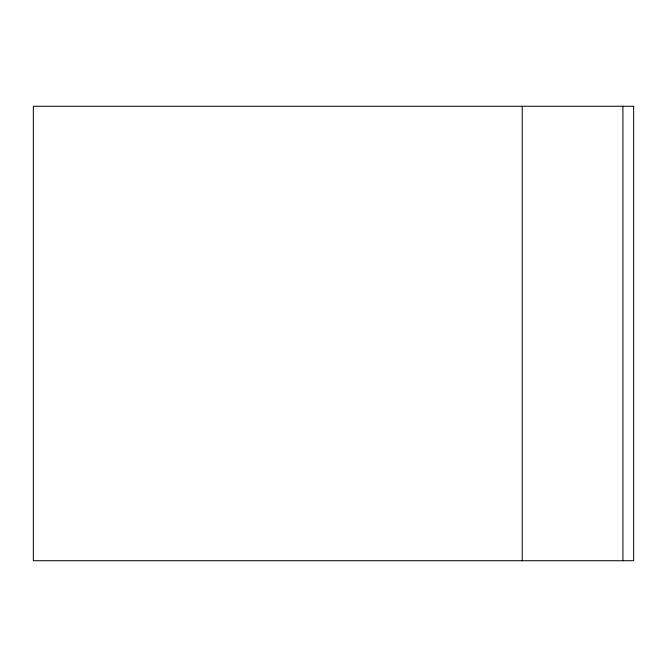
<?xml version="1.0" encoding="UTF-8"?>
<svg xmlns="http://www.w3.org/2000/svg" width="667" height="667" viewBox="0 0 667 667"><rect width="100%" height="100%" fill="white"/><g stroke="black" fill="none" stroke-linecap="round" stroke-linejoin="round"><path stroke-width="1" d="M622.928 106.27L622.928 560.73M522.244 106.27L522.244 560.73M633.65 106.27L33.35 106.27L33.35 560.73L633.65 560.73L633.65 106.27"/></g></svg>
